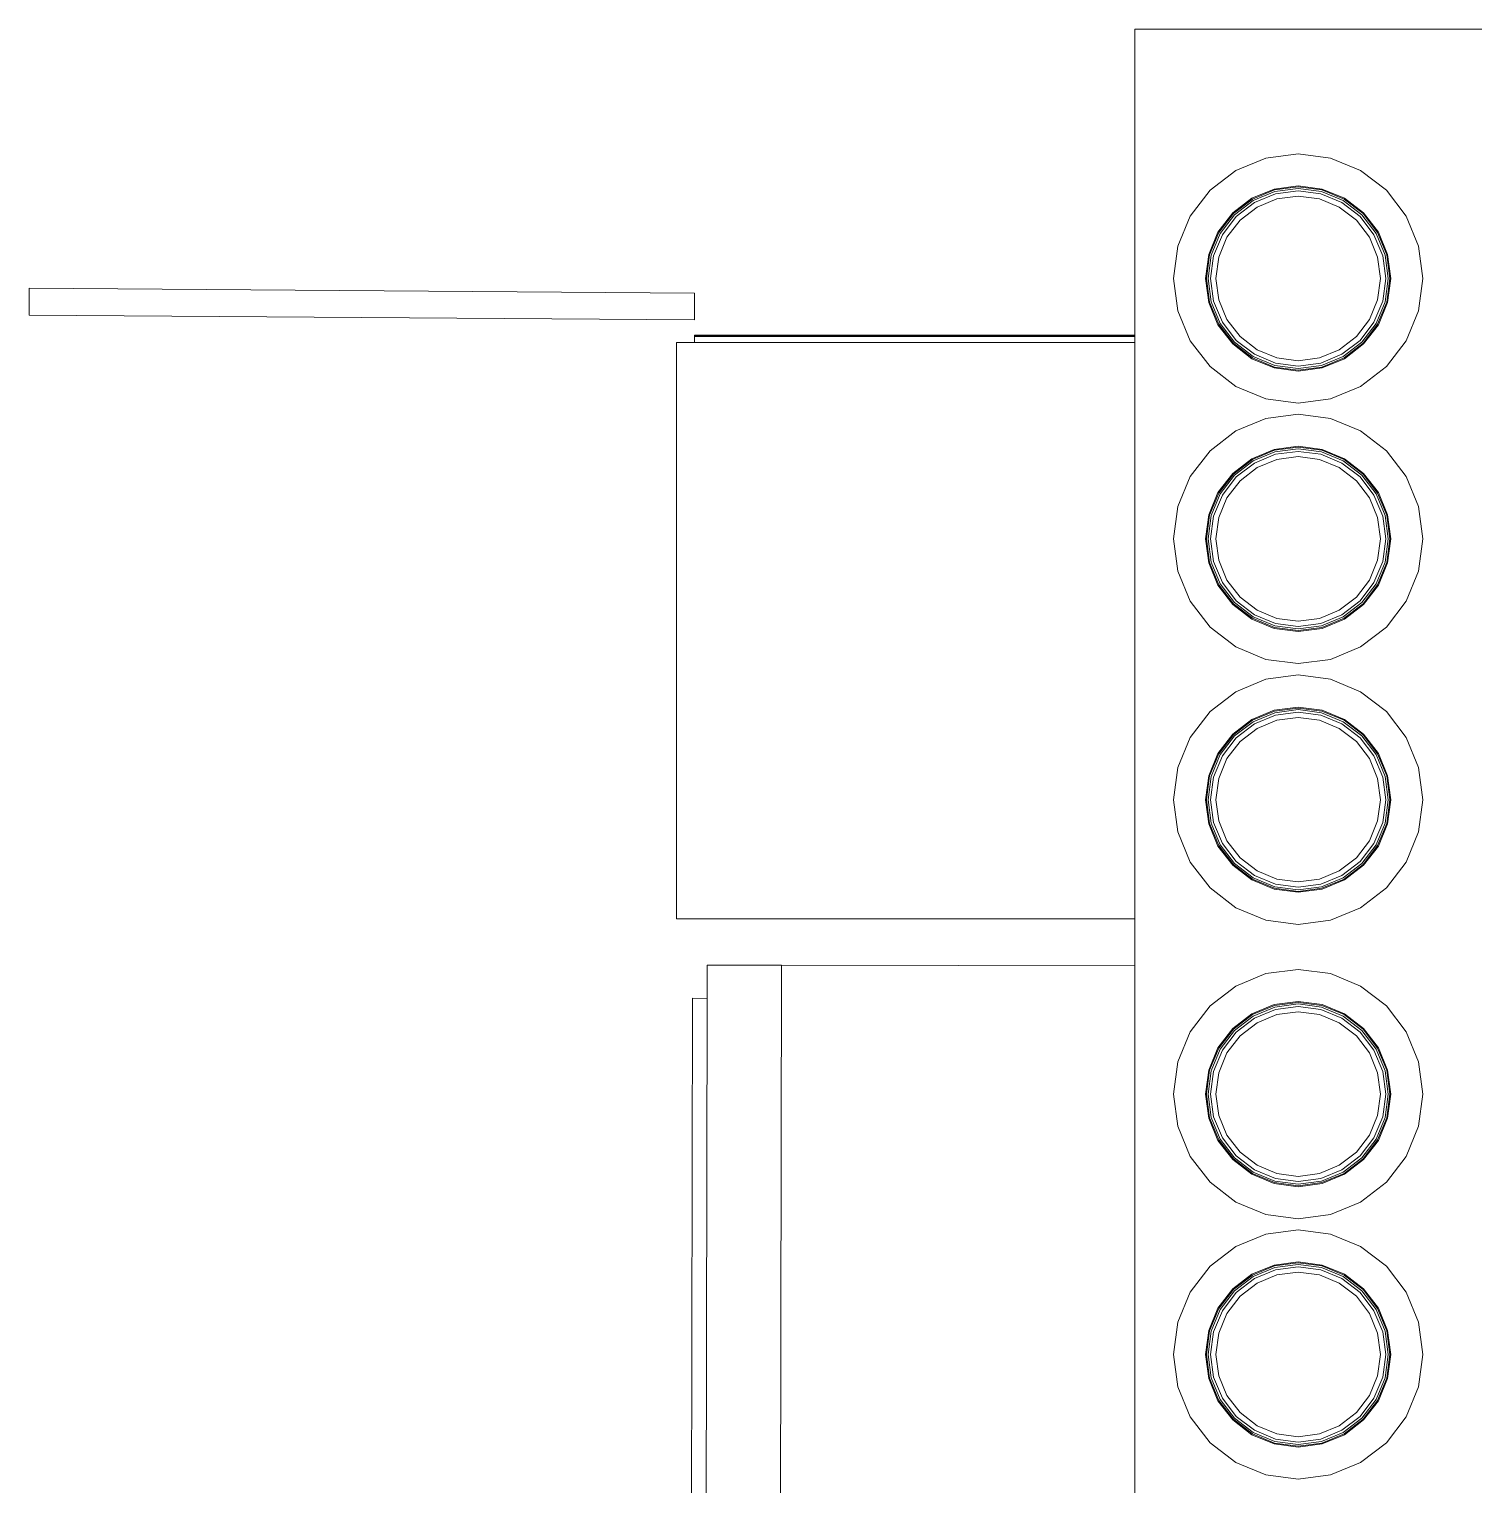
# Model space of a CAD drawing. Header units: millimetres. Extents: x 567392 to 582402, y 4512800 to 4518063.
# Drawn here: x 575510.2 to 575607.5, y 4513802.4 to 4513900.4 of the extents above; entities that cross this region are included whole.
import ezdxf

# ---------------------------------------------------------------- set-up
doc = ezdxf.new("R2010")
doc.units = ezdxf.units.MM
doc.layers.add('a_8', color=8, linetype='Continuous', lineweight=0)

# ---------------------------------------------------------------- blocks, each defined once
blk = doc.blocks.new('A$C4A613EE6')
for p, q in [((6161.17, -400), (6161.17, -110)), ((6307.29, -208.82), (6287.04, -217.21)), ((6329.02, -205.96), (6307.29, -208.82)), ((6350.74, -208.82), (6329.02, -205.96)), ((6370.99, -217.21), (6350.74, -208.82)), ((6482.59, -208.82), (6462.34, -217.21)), ((6504.32, -205.96), (6482.59, -208.82)), ((6526.04, -208.82), (6504.32, -205.96)), ((6546.29, -217.21), (6526.04, -208.82)), ((6658.15, -208.82), (6637.9, -217.21)), ((6679.88, -205.96), (6658.15, -208.82)), ((6701.6, -208.82), (6679.88, -205.96)), ((6721.85, -217.21), (6701.6, -208.82)), ((6856.29, -208.82), (6836.04, -217.21)), ((6878.02, -205.96), (6856.29, -208.82)), ((6899.74, -208.82), (6878.02, -205.96)), ((6919.99, -217.21), (6899.74, -208.82)), ((7031.59, -208.82), (7011.34, -217.21)), ((7053.32, -205.96), (7031.59, -208.82)), ((7075.04, -208.82), (7053.32, -205.96)), ((7095.29, -217.21), (7075.04, -208.82)), ((6287.04, -217.21), (6269.66, -230.55)), ((6388.38, -230.55), (6370.99, -217.21)), ((6462.34, -217.21), (6444.96, -230.55)), ((6563.68, -230.55), (6546.29, -217.21)), ((6637.9, -217.21), (6620.52, -230.55)), ((6739.24, -230.55), (6721.85, -217.21)), ((6836.04, -217.21), (6818.66, -230.55)), ((6937.38, -230.55), (6919.99, -217.21)), ((7011.34, -217.21), (6993.96, -230.55)), ((7112.68, -230.55), (7095.29, -217.21)), ((6269.66, -230.55), (6256.32, -247.94)), ((6312.88, -229.69), (6297.84, -235.92)), ((6313.04, -230.3), (6298.16, -236.46)), ((6313.32, -231.32), (6298.69, -237.38)), ((6313.76, -232.99), (6299.55, -238.88)), ((6329.02, -227.57), (6312.88, -229.69)), ((6329.02, -228.19), (6313.04, -230.3)), ((6329.02, -229.26), (6313.32, -231.32)), ((6329.02, -230.98), (6313.76, -232.99)), ((6329.02, -234.52), (6314.68, -236.41)), ((6345.15, -229.69), (6329.02, -227.57)), ((6344.99, -230.3), (6329.02, -228.19)), ((6344.71, -231.32), (6329.02, -229.26)), ((6344.27, -232.99), (6329.02, -230.98)), ((6343.35, -236.41), (6329.02, -234.52)), ((6358.48, -238.88), (6344.27, -232.99)), ((6359.34, -237.38), (6344.71, -231.32)), ((6359.88, -236.46), (6344.99, -230.3)), ((6360.19, -235.92), (6345.15, -229.69)), ((6401.72, -247.94), (6388.38, -230.55)), ((6444.96, -230.55), (6431.61, -247.94)), ((6488.18, -229.69), (6473.14, -235.92)), ((6488.34, -230.3), (6473.46, -236.46)), ((6488.62, -231.32), (6473.99, -237.38)), ((6489.06, -232.99), (6474.85, -238.88)), ((6504.32, -227.57), (6488.18, -229.69)), ((6504.32, -228.19), (6488.34, -230.3)), ((6504.32, -229.26), (6488.62, -231.32)), ((6504.32, -230.98), (6489.06, -232.99)), ((6504.32, -234.52), (6489.98, -236.41)), ((6520.45, -229.69), (6504.32, -227.57)), ((6520.29, -230.3), (6504.32, -228.19)), ((6520.01, -231.32), (6504.32, -229.26)), ((6519.57, -232.99), (6504.32, -230.98)), ((6518.65, -236.41), (6504.32, -234.52)), ((6533.78, -238.88), (6519.57, -232.99)), ((6534.64, -237.38), (6520.01, -231.32)), ((6535.18, -236.46), (6520.29, -230.3)), ((6535.49, -235.92), (6520.45, -229.69)), ((6577.02, -247.94), (6563.68, -230.55)), ((6620.52, -230.55), (6607.17, -247.94)), ((6663.74, -229.69), (6648.7, -235.92)), ((6663.9, -230.3), (6649.02, -236.46)), ((6664.18, -231.32), (6649.55, -237.38)), ((6664.62, -232.99), (6650.41, -238.88)), ((6679.88, -227.57), (6663.74, -229.69)), ((6679.88, -228.19), (6663.9, -230.3)), ((6679.88, -229.26), (6664.18, -231.32)), ((6679.88, -230.98), (6664.62, -232.99)), ((6679.88, -234.52), (6665.54, -236.41)), ((6696.01, -229.69), (6679.88, -227.57)), ((6695.85, -230.3), (6679.88, -228.19)), ((6695.57, -231.32), (6679.88, -229.26)), ((6695.13, -232.99), (6679.88, -230.98)), ((6694.21, -236.41), (6679.88, -234.52)), ((6709.34, -238.88), (6695.13, -232.99)), ((6710.2, -237.38), (6695.57, -231.32)), ((6710.74, -236.46), (6695.85, -230.3)), ((6711.05, -235.92), (6696.01, -229.69)), ((6752.58, -247.94), (6739.24, -230.55)), ((6818.66, -230.55), (6805.32, -247.94)), ((6861.88, -229.69), (6846.84, -235.92)), ((6862.04, -230.3), (6847.16, -236.46)), ((6862.32, -231.32), (6847.69, -237.38)), ((6862.76, -232.99), (6848.55, -238.88)), ((6878.02, -227.57), (6861.88, -229.69)), ((6878.02, -228.19), (6862.04, -230.3)), ((6878.02, -229.26), (6862.32, -231.32)), ((6878.02, -230.98), (6862.76, -232.99)), ((6878.02, -234.52), (6863.68, -236.41)), ((6894.15, -229.69), (6878.02, -227.57)), ((6893.99, -230.3), (6878.02, -228.19)), ((6893.71, -231.32), (6878.02, -229.26)), ((6893.27, -232.99), (6878.02, -230.98)), ((6892.35, -236.41), (6878.02, -234.52)), ((6907.48, -238.88), (6893.27, -232.99)), ((6908.34, -237.38), (6893.71, -231.32)), ((6908.88, -236.46), (6893.99, -230.3)), ((6909.19, -235.92), (6894.15, -229.69)), ((6950.72, -247.94), (6937.38, -230.55)), ((6993.96, -230.55), (6980.61, -247.94)), ((7037.18, -229.69), (7022.14, -235.92)), ((7037.34, -230.3), (7022.46, -236.46)), ((7037.62, -231.32), (7022.99, -237.38)), ((7038.06, -232.99), (7023.85, -238.88)), ((7053.32, -227.57), (7037.18, -229.69)), ((7053.32, -228.19), (7037.34, -230.3)), ((7053.32, -229.26), (7037.62, -231.32)), ((7053.32, -230.98), (7038.06, -232.99)), ((7053.32, -234.52), (7038.98, -236.41)), ((7069.45, -229.69), (7053.32, -227.57)), ((7069.29, -230.3), (7053.32, -228.19)), ((7069.01, -231.32), (7053.32, -229.26)), ((7068.57, -232.99), (7053.32, -230.98)), ((7067.65, -236.41), (7053.32, -234.52)), ((7082.78, -238.88), (7068.57, -232.99)), ((7083.64, -237.38), (7069.01, -231.32)), ((7084.18, -236.46), (7069.29, -230.3)), ((7084.49, -235.92), (7069.45, -229.69)), ((7126.02, -247.94), (7112.68, -230.55)), ((6297.84, -235.92), (6284.93, -245.83)), ((6298.16, -236.46), (6285.37, -246.27)), ((6298.69, -237.38), (6286.13, -247.02)), ((6299.55, -238.88), (6287.35, -248.24)), ((6301.32, -241.94), (6289.85, -250.74)), ((6314.68, -236.41), (6301.32, -241.94)), ((6356.71, -241.94), (6343.35, -236.41)), ((6368.19, -250.74), (6356.71, -241.94)), ((6370.69, -248.24), (6358.48, -238.88)), ((6371.91, -247.02), (6359.34, -237.38)), ((6372.66, -246.27), (6359.88, -236.46)), ((6373.1, -245.83), (6360.19, -235.92)), ((6473.14, -235.92), (6460.23, -245.83)), ((6473.46, -236.46), (6460.67, -246.27)), ((6473.99, -237.38), (6461.43, -247.02)), ((6474.85, -238.88), (6462.64, -248.24)), ((6476.62, -241.94), (6465.15, -250.74)), ((6489.98, -236.41), (6476.62, -241.94)), ((6532.01, -241.94), (6518.65, -236.41)), ((6543.48, -250.74), (6532.01, -241.94)), ((6545.99, -248.24), (6533.78, -238.88)), ((6547.21, -247.02), (6534.64, -237.38)), ((6547.96, -246.27), (6535.18, -236.46)), ((6548.4, -245.83), (6535.49, -235.92)), ((6648.7, -235.92), (6635.79, -245.83)), ((6649.02, -236.46), (6636.23, -246.27)), ((6649.55, -237.38), (6636.99, -247.02)), ((6650.41, -238.88), (6638.2, -248.24)), ((6652.18, -241.94), (6640.71, -250.74)), ((6665.54, -236.41), (6652.18, -241.94)), ((6707.57, -241.94), (6694.21, -236.41)), ((6719.04, -250.74), (6707.57, -241.94)), ((6721.55, -248.24), (6709.34, -238.88)), ((6722.77, -247.02), (6710.2, -237.38)), ((6723.52, -246.27), (6710.74, -236.46)), ((6723.96, -245.83), (6711.05, -235.92)), ((6846.84, -235.92), (6833.93, -245.83)), ((6847.16, -236.46), (6834.37, -246.27)), ((6847.69, -237.38), (6835.13, -247.02)), ((6848.55, -238.88), (6836.35, -248.24)), ((6850.32, -241.94), (6838.85, -250.74)), ((6863.68, -236.41), (6850.32, -241.94)), ((6905.71, -241.94), (6892.35, -236.41)), ((6917.19, -250.74), (6905.71, -241.94)), ((6919.69, -248.24), (6907.48, -238.88)), ((6920.91, -247.02), (6908.34, -237.38)), ((6921.66, -246.27), (6908.88, -236.46)), ((6922.1, -245.83), (6909.19, -235.92)), ((7022.14, -235.92), (7009.23, -245.83)), ((7022.46, -236.46), (7009.67, -246.27)), ((7022.99, -237.38), (7010.43, -247.02)), ((7023.85, -238.88), (7011.64, -248.24)), ((7025.62, -241.94), (7014.15, -250.74)), ((7038.98, -236.41), (7025.62, -241.94)), ((7081.01, -241.94), (7067.65, -236.41)), ((7092.48, -250.74), (7081.01, -241.94)), ((7094.99, -248.24), (7082.78, -238.88)), ((7096.21, -247.02), (7083.64, -237.38)), ((7096.96, -246.27), (7084.18, -236.46)), ((7097.4, -245.83), (7084.49, -235.92)), ((6256.32, -247.94), (6247.93, -268.18)), ((6284.93, -245.83), (6275.03, -258.74)), ((6285.37, -246.27), (6275.57, -259.05)), ((6286.13, -247.02), (6276.49, -259.58)), ((6287.35, -248.24), (6277.98, -260.45)), ((6289.85, -250.74), (6281.04, -262.21)), ((6376.99, -262.21), (6368.19, -250.74)), ((6380.05, -260.45), (6370.69, -248.24)), ((6381.55, -259.58), (6371.91, -247.02)), ((6382.47, -259.05), (6372.66, -246.27)), ((6383.01, -258.74), (6373.1, -245.83)), ((6410.1, -268.18), (6401.72, -247.94)), ((6431.61, -247.94), (6423.23, -268.18)), ((6460.23, -245.83), (6450.32, -258.74)), ((6460.67, -246.27), (6450.86, -259.05)), ((6461.43, -247.02), (6451.79, -259.58)), ((6462.64, -248.24), (6453.28, -260.45)), ((6465.15, -250.74), (6456.34, -262.21)), ((6552.29, -262.21), (6543.48, -250.74)), ((6555.35, -260.45), (6545.99, -248.24)), ((6556.85, -259.58), (6547.21, -247.02)), ((6557.77, -259.05), (6547.96, -246.27)), ((6558.31, -258.74), (6548.4, -245.83)), ((6585.4, -268.18), (6577.02, -247.94)), ((6607.17, -247.94), (6598.79, -268.18)), ((6635.79, -245.83), (6625.88, -258.74)), ((6636.23, -246.27), (6626.42, -259.05)), ((6636.99, -247.02), (6627.35, -259.58)), ((6638.2, -248.24), (6628.84, -260.45)), ((6640.71, -250.74), (6631.9, -262.21)), ((6727.85, -262.21), (6719.04, -250.74)), ((6730.91, -260.45), (6721.55, -248.24)), ((6732.41, -259.58), (6722.77, -247.02)), ((6733.33, -259.05), (6723.52, -246.27)), ((6733.87, -258.74), (6723.96, -245.83)), ((6760.96, -268.18), (6752.58, -247.94)), ((6805.32, -247.94), (6796.93, -268.18)), ((6833.93, -245.83), (6824.03, -258.74)), ((6834.37, -246.27), (6824.57, -259.05)), ((6835.13, -247.02), (6825.49, -259.58)), ((6836.35, -248.24), (6826.98, -260.45)), ((6838.85, -250.74), (6830.04, -262.21)), ((6925.99, -262.21), (6917.19, -250.74)), ((6929.05, -260.45), (6919.69, -248.24)), ((6930.55, -259.58), (6920.91, -247.02)), ((6931.47, -259.05), (6921.66, -246.27)), ((6932.01, -258.74), (6922.1, -245.83)), ((6959.1, -268.18), (6950.72, -247.94)), ((6980.61, -247.94), (6972.23, -268.18)), ((7009.23, -245.83), (6999.32, -258.74)), ((7009.67, -246.27), (6999.86, -259.05)), ((7010.43, -247.02), (7000.79, -259.58)), ((7011.64, -248.24), (7002.28, -260.45)), ((7014.15, -250.74), (7005.34, -262.21)), ((7101.29, -262.21), (7092.48, -250.74)), ((7104.35, -260.45), (7094.99, -248.24)), ((7105.85, -259.58), (7096.21, -247.02)), ((7106.77, -259.05), (7096.96, -246.27)), ((7107.31, -258.74), (7097.4, -245.83)), ((7134.4, -268.18), (7126.02, -247.94)), ((6275.03, -258.74), (6268.8, -273.78)), ((6275.57, -259.05), (6269.4, -273.94)), ((6276.49, -259.58), (6270.43, -274.21)), ((6277.98, -260.45), (6272.09, -274.66)), ((6281.04, -262.21), (6275.51, -275.57)), ((6382.52, -275.57), (6376.99, -262.21)), ((6385.94, -274.66), (6380.05, -260.45)), ((6387.61, -274.21), (6381.55, -259.58)), ((6388.63, -273.94), (6382.47, -259.05)), ((6389.23, -273.78), (6383.01, -258.74)), ((6450.32, -258.74), (6444.1, -273.78)), ((6450.86, -259.05), (6444.7, -273.94)), ((6451.79, -259.58), (6445.73, -274.21)), ((6453.28, -260.45), (6447.39, -274.66)), ((6456.34, -262.21), (6450.81, -275.57)), ((6557.82, -275.57), (6552.29, -262.21)), ((6561.24, -274.66), (6555.35, -260.45)), ((6562.9, -274.21), (6556.85, -259.58)), ((6563.93, -273.94), (6557.77, -259.05)), ((6564.53, -273.78), (6558.31, -258.74)), ((6625.88, -258.74), (6619.66, -273.78)), ((6626.42, -259.05), (6620.26, -273.94)), ((6627.35, -259.58), (6621.29, -274.21)), ((6628.84, -260.45), (6622.95, -274.66)), ((6631.9, -262.21), (6626.37, -275.57)), ((6733.38, -275.57), (6727.85, -262.21)), ((6736.8, -274.66), (6730.91, -260.45)), ((6738.46, -274.21), (6732.41, -259.58)), ((6739.49, -273.94), (6733.33, -259.05)), ((6740.09, -273.78), (6733.87, -258.74)), ((6824.03, -258.74), (6817.8, -273.78)), ((6824.57, -259.05), (6818.4, -273.94)), ((6825.49, -259.58), (6819.43, -274.21)), ((6826.98, -260.45), (6821.09, -274.66)), ((6830.04, -262.21), (6824.51, -275.57)), ((6931.52, -275.57), (6925.99, -262.21)), ((6934.94, -274.66), (6929.05, -260.45)), ((6936.61, -274.21), (6930.55, -259.58)), ((6937.63, -273.94), (6931.47, -259.05)), ((6938.23, -273.78), (6932.01, -258.74)), ((6999.32, -258.74), (6993.1, -273.78)), ((6999.86, -259.05), (6993.7, -273.94)), ((7000.79, -259.58), (6994.73, -274.21)), ((7002.28, -260.45), (6996.39, -274.66)), ((7005.34, -262.21), (6999.81, -275.57)), ((7106.82, -275.57), (7101.29, -262.21)), ((7110.24, -274.66), (7104.35, -260.45)), ((7111.9, -274.21), (7105.85, -259.58)), ((7112.93, -273.94), (7106.77, -259.05)), ((7113.53, -273.78), (7107.31, -258.74)), ((6247.93, -268.18), (6245.07, -289.91)), ((6268.8, -273.78), (6266.67, -289.91)), ((6269.4, -273.94), (6267.3, -289.91)), ((6270.43, -274.21), (6268.36, -289.91)), ((6389.67, -289.91), (6387.61, -274.21)), ((6390.74, -289.91), (6388.63, -273.94)), ((6391.36, -289.91), (6389.23, -273.78)), ((6412.96, -289.91), (6410.1, -268.18)), ((6423.23, -268.18), (6420.37, -289.91)), ((6444.1, -273.78), (6441.97, -289.91)), ((6444.7, -273.94), (6442.6, -289.91)), ((6445.73, -274.21), (6443.66, -289.91)), ((6564.97, -289.91), (6562.9, -274.21)), ((6566.03, -289.91), (6563.93, -273.94)), ((6566.66, -289.91), (6564.53, -273.78)), ((6588.26, -289.91), (6585.4, -268.18)), ((6598.79, -268.18), (6595.93, -289.91)), ((6619.66, -273.78), (6617.53, -289.91)), ((6620.26, -273.94), (6618.16, -289.91)), ((6621.29, -274.21), (6619.22, -289.91)), ((6740.53, -289.91), (6738.46, -274.21)), ((6741.59, -289.91), (6739.49, -273.94)), ((6742.22, -289.91), (6740.09, -273.78)), ((6763.82, -289.91), (6760.96, -268.18)), ((6796.93, -268.18), (6794.07, -289.91)), ((6817.8, -273.78), (6815.67, -289.91)), ((6818.4, -273.94), (6816.3, -289.91)), ((6819.43, -274.21), (6817.36, -289.91)), ((6938.67, -289.91), (6936.61, -274.21)), ((6939.74, -289.91), (6937.63, -273.94)), ((6940.36, -289.91), (6938.23, -273.78)), ((6961.96, -289.91), (6959.1, -268.18)), ((6972.23, -268.18), (6969.37, -289.91)), ((6993.1, -273.78), (6990.97, -289.91)), ((6993.7, -273.94), (6991.6, -289.91)), ((6994.73, -274.21), (6992.66, -289.91)), ((7113.97, -289.91), (7111.9, -274.21)), ((7115.03, -289.91), (7112.93, -273.94)), ((7115.66, -289.91), (7113.53, -273.78)), ((7137.26, -289.91), (7134.4, -268.18)), ((6272.09, -274.66), (6270.08, -289.91)), ((6275.51, -275.57), (6273.62, -289.91)), ((6384.41, -289.91), (6382.52, -275.57)), ((6387.95, -289.91), (6385.94, -274.66)), ((6447.39, -274.66), (6445.38, -289.91)), ((6450.81, -275.57), (6448.92, -289.91)), ((6559.71, -289.91), (6557.82, -275.57)), ((6563.25, -289.91), (6561.24, -274.66)), ((6622.95, -274.66), (6620.94, -289.91)), ((6626.37, -275.57), (6624.48, -289.91)), ((6735.27, -289.91), (6733.38, -275.57)), ((6738.81, -289.91), (6736.8, -274.66)), ((6821.09, -274.66), (6819.08, -289.91)), ((6824.51, -275.57), (6822.62, -289.91)), ((6933.41, -289.91), (6931.52, -275.57)), ((6936.95, -289.91), (6934.94, -274.66)), ((6996.39, -274.66), (6994.38, -289.91)), ((6999.81, -275.57), (6997.92, -289.91)), ((7108.71, -289.91), (7106.82, -275.57)), ((7112.25, -289.91), (7110.24, -274.66)), ((6245.07, -289.91), (6247.93, -311.64)), ((6266.67, -289.91), (6268.8, -306.05)), ((6267.3, -289.91), (6269.4, -305.89)), ((6268.36, -289.91), (6270.43, -305.61)), ((6270.08, -289.91), (6272.09, -305.16)), ((6273.62, -289.91), (6275.51, -304.25)), ((6382.52, -304.25), (6384.41, -289.91)), ((6385.94, -305.16), (6387.95, -289.91)), ((6387.61, -305.61), (6389.67, -289.91)), ((6388.63, -305.89), (6390.74, -289.91)), ((6389.23, -306.05), (6391.36, -289.91)), ((6410.1, -311.64), (6412.96, -289.91)), ((6420.37, -289.91), (6423.23, -311.64)), ((6441.97, -289.91), (6444.1, -306.05)), ((6442.6, -289.91), (6444.7, -305.89)), ((6443.66, -289.91), (6445.73, -305.61)), ((6445.38, -289.91), (6447.39, -305.16)), ((6448.92, -289.91), (6450.81, -304.25)), ((6557.82, -304.25), (6559.71, -289.91)), ((6561.24, -305.16), (6563.25, -289.91)), ((6562.9, -305.61), (6564.97, -289.91)), ((6563.93, -305.89), (6566.03, -289.91)), ((6564.53, -306.05), (6566.66, -289.91)), ((6585.4, -311.64), (6588.26, -289.91)), ((6595.93, -289.91), (6598.79, -311.64)), ((6617.53, -289.91), (6619.66, -306.05)), ((6618.16, -289.91), (6620.26, -305.89)), ((6619.22, -289.91), (6621.29, -305.61)), ((6620.94, -289.91), (6622.95, -305.16)), ((6624.48, -289.91), (6626.37, -304.25)), ((6733.38, -304.25), (6735.27, -289.91)), ((6736.8, -305.16), (6738.81, -289.91)), ((6738.46, -305.61), (6740.53, -289.91)), ((6739.49, -305.89), (6741.59, -289.91)), ((6740.09, -306.05), (6742.22, -289.91)), ((6760.96, -311.64), (6763.82, -289.91)), ((6794.07, -289.91), (6796.93, -311.64)), ((6815.67, -289.91), (6817.8, -306.05)), ((6816.3, -289.91), (6818.4, -305.89)), ((6817.36, -289.91), (6819.43, -305.61)), ((6819.08, -289.91), (6821.09, -305.16)), ((6822.62, -289.91), (6824.51, -304.25)), ((6931.52, -304.25), (6933.41, -289.91)), ((6934.94, -305.16), (6936.95, -289.91)), ((6936.61, -305.61), (6938.67, -289.91)), ((6937.63, -305.89), (6939.74, -289.91)), ((6938.23, -306.05), (6940.36, -289.91)), ((6959.1, -311.64), (6961.96, -289.91)), ((6969.37, -289.91), (6972.23, -311.64)), ((6990.97, -289.91), (6993.1, -306.05)), ((6991.6, -289.91), (6993.7, -305.89)), ((6992.66, -289.91), (6994.73, -305.61)), ((6994.38, -289.91), (6996.39, -305.16)), ((6997.92, -289.91), (6999.81, -304.25)), ((7106.82, -304.25), (7108.71, -289.91)), ((7110.24, -305.16), (7112.25, -289.91)), ((7111.9, -305.61), (7113.97, -289.91)), ((7112.93, -305.89), (7115.03, -289.91)), ((7113.53, -306.05), (7115.66, -289.91)), ((7134.4, -311.64), (7137.26, -289.91)), ((6247.93, -311.64), (6256.32, -331.89)), ((6268.8, -306.05), (6275.03, -321.08)), ((6269.4, -305.89), (6275.57, -320.77)), ((6270.43, -305.61), (6276.49, -320.24)), ((6272.09, -305.16), (6277.98, -319.38)), ((6275.51, -304.25), (6281.04, -317.61)), ((6376.99, -317.61), (6382.52, -304.25)), ((6380.05, -319.38), (6385.94, -305.16)), ((6381.55, -320.24), (6387.61, -305.61)), ((6382.47, -320.77), (6388.63, -305.89)), ((6383.01, -321.08), (6389.23, -306.05)), ((6401.72, -331.89), (6410.1, -311.64)), ((6423.23, -311.64), (6431.61, -331.89)), ((6444.1, -306.05), (6450.32, -321.08)), ((6444.7, -305.89), (6450.86, -320.77)), ((6445.73, -305.61), (6451.79, -320.24)), ((6447.39, -305.16), (6453.28, -319.38)), ((6450.81, -304.25), (6456.34, -317.61)), ((6552.29, -317.61), (6557.82, -304.25)), ((6555.35, -319.38), (6561.24, -305.16)), ((6556.85, -320.24), (6562.9, -305.61)), ((6557.77, -320.77), (6563.93, -305.89)), ((6558.31, -321.08), (6564.53, -306.05)), ((6577.02, -331.89), (6585.4, -311.64)), ((6598.79, -311.64), (6607.17, -331.89)), ((6619.66, -306.05), (6625.88, -321.08)), ((6620.26, -305.89), (6626.42, -320.77)), ((6621.29, -305.61), (6627.35, -320.24)), ((6622.95, -305.16), (6628.84, -319.38)), ((6626.37, -304.25), (6631.9, -317.61)), ((6727.85, -317.61), (6733.38, -304.25)), ((6730.91, -319.38), (6736.8, -305.16)), ((6732.41, -320.24), (6738.46, -305.61)), ((6733.33, -320.77), (6739.49, -305.89)), ((6733.87, -321.08), (6740.09, -306.05)), ((6752.58, -331.89), (6760.96, -311.64)), ((6796.93, -311.64), (6805.32, -331.89)), ((6817.8, -306.05), (6824.03, -321.08)), ((6818.4, -305.89), (6824.57, -320.77)), ((6819.43, -305.61), (6825.49, -320.24)), ((6821.09, -305.16), (6826.98, -319.38)), ((6824.51, -304.25), (6830.04, -317.61)), ((6925.99, -317.61), (6931.52, -304.25)), ((6929.05, -319.38), (6934.94, -305.16)), ((6930.55, -320.24), (6936.61, -305.61)), ((6931.47, -320.77), (6937.63, -305.89)), ((6932.01, -321.08), (6938.23, -306.05)), ((6950.72, -331.89), (6959.1, -311.64)), ((6972.23, -311.64), (6980.61, -331.89)), ((6993.1, -306.05), (6999.32, -321.08)), ((6993.7, -305.89), (6999.86, -320.77)), ((6994.73, -305.61), (7000.79, -320.24)), ((6996.39, -305.16), (7002.28, -319.38)), ((6999.81, -304.25), (7005.34, -317.61)), ((7101.29, -317.61), (7106.82, -304.25)), ((7104.35, -319.38), (7110.24, -305.16)), ((7105.85, -320.24), (7111.9, -305.61)), ((7106.77, -320.77), (7112.93, -305.89)), ((7107.31, -321.08), (7113.53, -306.05)), ((7126.02, -331.89), (7134.4, -311.64)), ((6275.03, -321.08), (6284.93, -333.99)), ((6275.57, -320.77), (6285.37, -333.55)), ((6276.49, -320.24), (6286.13, -332.8)), ((6277.98, -319.38), (6287.35, -331.58)), ((6281.04, -317.61), (6289.85, -329.08)), ((6368.19, -329.08), (6376.99, -317.61)), ((6370.69, -331.58), (6380.05, -319.38)), ((6371.91, -332.8), (6381.55, -320.24)), ((6372.66, -333.55), (6382.47, -320.77)), ((6373.1, -333.99), (6383.01, -321.08)), ((6450.32, -321.08), (6460.23, -333.99)), ((6450.86, -320.77), (6460.67, -333.55)), ((6451.79, -320.24), (6461.43, -332.8)), ((6453.28, -319.38), (6462.64, -331.58)), ((6456.34, -317.61), (6465.15, -329.08)), ((6543.48, -329.08), (6552.29, -317.61)), ((6545.99, -331.58), (6555.35, -319.38)), ((6547.21, -332.8), (6556.85, -320.24)), ((6547.96, -333.55), (6557.77, -320.77)), ((6548.4, -333.99), (6558.31, -321.08)), ((6625.88, -321.08), (6635.79, -333.99)), ((6626.42, -320.77), (6636.23, -333.55)), ((6627.35, -320.24), (6636.99, -332.8)), ((6628.84, -319.38), (6638.2, -331.58)), ((6631.9, -317.61), (6640.71, -329.08)), ((6719.04, -329.08), (6727.85, -317.61)), ((6721.55, -331.58), (6730.91, -319.38)), ((6722.77, -332.8), (6732.41, -320.24)), ((6723.52, -333.55), (6733.33, -320.77)), ((6723.96, -333.99), (6733.87, -321.08)), ((6824.03, -321.08), (6833.93, -333.99)), ((6824.57, -320.77), (6834.37, -333.55)), ((6825.49, -320.24), (6835.13, -332.8)), ((6826.98, -319.38), (6836.35, -331.58)), ((6830.04, -317.61), (6838.85, -329.08)), ((6917.19, -329.08), (6925.99, -317.61)), ((6919.69, -331.58), (6929.05, -319.38)), ((6920.91, -332.8), (6930.55, -320.24)), ((6921.66, -333.55), (6931.47, -320.77)), ((6922.1, -333.99), (6932.01, -321.08)), ((6999.32, -321.08), (7009.23, -333.99)), ((6999.86, -320.77), (7009.67, -333.55)), ((7000.79, -320.24), (7010.43, -332.8)), ((7002.28, -319.38), (7011.64, -331.58)), ((7005.34, -317.61), (7014.15, -329.08)), ((7092.48, -329.08), (7101.29, -317.61)), ((7094.99, -331.58), (7104.35, -319.38)), ((7096.21, -332.8), (7105.85, -320.24)), ((7096.96, -333.55), (7106.77, -320.77)), ((7097.4, -333.99), (7107.31, -321.08)), ((6256.32, -331.89), (6269.66, -349.27)), ((6286.13, -332.8), (6298.69, -342.44)), ((6287.35, -331.58), (6299.55, -340.95)), ((6289.85, -329.08), (6301.32, -337.88)), ((6356.71, -337.88), (6368.19, -329.08)), ((6358.48, -340.95), (6370.69, -331.58)), ((6359.34, -342.44), (6371.91, -332.8)), ((6388.38, -349.27), (6401.72, -331.89)), ((6431.61, -331.89), (6444.96, -349.27)), ((6461.43, -332.8), (6473.99, -342.44)), ((6462.64, -331.58), (6474.85, -340.95)), ((6465.15, -329.08), (6476.62, -337.88)), ((6532.01, -337.88), (6543.48, -329.08)), ((6533.78, -340.95), (6545.99, -331.58)), ((6534.64, -342.44), (6547.21, -332.8)), ((6563.68, -349.27), (6577.02, -331.89)), ((6607.17, -331.89), (6620.52, -349.27)), ((6636.99, -332.8), (6649.55, -342.44)), ((6638.2, -331.58), (6650.41, -340.95)), ((6640.71, -329.08), (6652.18, -337.88)), ((6707.57, -337.88), (6719.04, -329.08)), ((6709.34, -340.95), (6721.55, -331.58)), ((6710.2, -342.44), (6722.77, -332.8)), ((6739.24, -349.27), (6752.58, -331.89)), ((6805.32, -331.89), (6818.66, -349.27)), ((6835.13, -332.8), (6847.69, -342.44)), ((6836.35, -331.58), (6848.55, -340.95)), ((6838.85, -329.08), (6850.32, -337.88)), ((6905.71, -337.88), (6917.19, -329.08)), ((6907.48, -340.95), (6919.69, -331.58)), ((6908.34, -342.44), (6920.91, -332.8)), ((6937.38, -349.27), (6950.72, -331.89)), ((6980.61, -331.89), (6993.96, -349.27)), ((7010.43, -332.8), (7022.99, -342.44)), ((7011.64, -331.58), (7023.85, -340.95)), ((7014.15, -329.08), (7025.62, -337.88)), ((7081.01, -337.88), (7092.48, -329.08)), ((7082.78, -340.95), (7094.99, -331.58)), ((7083.64, -342.44), (7096.21, -332.8)), ((7112.68, -349.27), (7126.02, -331.89)), ((6284.93, -333.99), (6297.84, -343.9)), ((6285.37, -333.55), (6298.16, -343.36)), ((6298.69, -342.44), (6313.32, -348.5)), ((6299.55, -340.95), (6313.76, -346.83)), ((6301.32, -337.88), (6314.68, -343.42)), ((6343.35, -343.42), (6356.71, -337.88)), ((6344.27, -346.83), (6358.48, -340.95)), ((6344.71, -348.5), (6359.34, -342.44)), ((6359.88, -343.36), (6372.66, -333.55)), ((6360.19, -343.9), (6373.1, -333.99)), ((6460.23, -333.99), (6473.14, -343.9)), ((6460.67, -333.55), (6473.46, -343.36)), ((6473.99, -342.44), (6488.62, -348.5)), ((6474.85, -340.95), (6489.06, -346.83)), ((6476.62, -337.88), (6489.98, -343.42)), ((6518.65, -343.42), (6532.01, -337.88)), ((6519.57, -346.83), (6533.78, -340.95)), ((6520.01, -348.5), (6534.64, -342.44)), ((6535.18, -343.36), (6547.96, -333.55)), ((6535.49, -343.9), (6548.4, -333.99)), ((6635.79, -333.99), (6648.7, -343.9)), ((6636.23, -333.55), (6649.02, -343.36)), ((6649.55, -342.44), (6664.18, -348.5)), ((6650.41, -340.95), (6664.62, -346.83)), ((6652.18, -337.88), (6665.54, -343.42)), ((6694.21, -343.42), (6707.57, -337.88)), ((6695.13, -346.83), (6709.34, -340.95)), ((6695.57, -348.5), (6710.2, -342.44)), ((6710.74, -343.36), (6723.52, -333.55)), ((6711.05, -343.9), (6723.96, -333.99)), ((6833.93, -333.99), (6846.84, -343.9)), ((6834.37, -333.55), (6847.16, -343.36)), ((6847.69, -342.44), (6862.32, -348.5)), ((6848.55, -340.95), (6862.76, -346.83)), ((6850.32, -337.88), (6863.68, -343.42)), ((6892.35, -343.42), (6905.71, -337.88)), ((6893.27, -346.83), (6907.48, -340.95)), ((6893.71, -348.5), (6908.34, -342.44)), ((6908.88, -343.36), (6921.66, -333.55)), ((6909.19, -343.9), (6922.1, -333.99)), ((7009.23, -333.99), (7022.14, -343.9)), ((7009.67, -333.55), (7022.46, -343.36)), ((7022.99, -342.44), (7037.62, -348.5)), ((7023.85, -340.95), (7038.06, -346.83)), ((7025.62, -337.88), (7038.98, -343.42)), ((7067.65, -343.42), (7081.01, -337.88)), ((7068.57, -346.83), (7082.78, -340.95)), ((7069.01, -348.5), (7083.64, -342.44)), ((7084.18, -343.36), (7096.96, -333.55)), ((7084.49, -343.9), (7097.4, -333.99)), ((6269.66, -349.27), (6287.04, -362.61)), ((6297.84, -343.9), (6312.88, -350.13)), ((6298.16, -343.36), (6313.04, -349.53)), ((6312.88, -350.13), (6329.02, -352.25)), ((6313.04, -349.53), (6329.02, -351.63)), ((6313.32, -348.5), (6329.02, -350.57)), ((6313.76, -346.83), (6329.02, -348.84)), ((6314.68, -343.42), (6329.02, -345.31)), ((6329.02, -345.31), (6343.35, -343.42)), ((6329.02, -348.84), (6344.27, -346.83)), ((6329.02, -350.57), (6344.71, -348.5)), ((6329.02, -351.63), (6344.99, -349.53)), ((6329.02, -352.25), (6345.15, -350.13)), ((6344.99, -349.53), (6359.88, -343.36)), ((6345.15, -350.13), (6360.19, -343.9)), ((6370.99, -362.61), (6388.38, -349.27)), ((6444.96, -349.27), (6462.34, -362.61)), ((6473.14, -343.9), (6488.18, -350.13)), ((6473.46, -343.36), (6488.34, -349.53)), ((6488.18, -350.13), (6504.32, -352.25)), ((6488.34, -349.53), (6504.32, -351.63)), ((6488.62, -348.5), (6504.32, -350.57)), ((6489.06, -346.83), (6504.32, -348.84)), ((6489.98, -343.42), (6504.32, -345.31)), ((6504.32, -345.31), (6518.65, -343.42)), ((6504.32, -348.84), (6519.57, -346.83)), ((6504.32, -350.57), (6520.01, -348.5)), ((6504.32, -351.63), (6520.29, -349.53)), ((6504.32, -352.25), (6520.45, -350.13)), ((6520.29, -349.53), (6535.18, -343.36)), ((6520.45, -350.13), (6535.49, -343.9)), ((6546.29, -362.61), (6563.68, -349.27)), ((6620.52, -349.27), (6637.9, -362.61)), ((6648.7, -343.9), (6663.74, -350.13)), ((6649.02, -343.36), (6663.9, -349.53)), ((6663.74, -350.13), (6679.88, -352.25)), ((6663.9, -349.53), (6679.88, -351.63)), ((6664.18, -348.5), (6679.88, -350.57)), ((6664.62, -346.83), (6679.88, -348.84)), ((6665.54, -343.42), (6679.88, -345.31)), ((6679.88, -345.31), (6694.21, -343.42)), ((6679.88, -348.84), (6695.13, -346.83)), ((6679.88, -350.57), (6695.57, -348.5)), ((6679.88, -351.63), (6695.85, -349.53)), ((6679.88, -352.25), (6696.01, -350.13)), ((6695.85, -349.53), (6710.74, -343.36)), ((6696.01, -350.13), (6711.05, -343.9)), ((6721.85, -362.61), (6739.24, -349.27)), ((6818.66, -349.27), (6836.04, -362.61)), ((6846.84, -343.9), (6861.88, -350.13)), ((6847.16, -343.36), (6862.04, -349.53)), ((6861.88, -350.13), (6878.02, -352.25)), ((6862.04, -349.53), (6878.02, -351.63)), ((6862.32, -348.5), (6878.02, -350.57)), ((6862.76, -346.83), (6878.02, -348.84)), ((6863.68, -343.42), (6878.02, -345.31)), ((6878.02, -345.31), (6892.35, -343.42)), ((6878.02, -348.84), (6893.27, -346.83)), ((6878.02, -350.57), (6893.71, -348.5)), ((6878.02, -351.63), (6893.99, -349.53)), ((6878.02, -352.25), (6894.15, -350.13)), ((6893.99, -349.53), (6908.88, -343.36)), ((6894.15, -350.13), (6909.19, -343.9)), ((6919.99, -362.61), (6937.38, -349.27)), ((6993.96, -349.27), (7011.34, -362.61)), ((7022.14, -343.9), (7037.18, -350.13)), ((7022.46, -343.36), (7037.34, -349.53)), ((7037.18, -350.13), (7053.32, -352.25)), ((7037.34, -349.53), (7053.32, -351.63)), ((7037.62, -348.5), (7053.32, -350.57)), ((7038.06, -346.83), (7053.32, -348.84)), ((7038.98, -343.42), (7053.32, -345.31)), ((7053.32, -345.31), (7067.65, -343.42)), ((7053.32, -348.84), (7068.57, -346.83)), ((7053.32, -350.57), (7069.01, -348.5)), ((7053.32, -351.63), (7069.29, -349.53)), ((7053.32, -352.25), (7069.45, -350.13)), ((7069.29, -349.53), (7084.18, -343.36)), ((7069.45, -350.13), (7084.49, -343.9)), ((7095.29, -362.61), (7112.68, -349.27)), ((6287.04, -362.61), (6307.29, -371)), ((6307.29, -371), (6329.02, -373.86)), ((6329.02, -373.86), (6350.74, -371)), ((6350.74, -371), (6370.99, -362.61)), ((6462.34, -362.61), (6482.59, -371)), ((6482.59, -371), (6504.32, -373.86)), ((6504.32, -373.86), (6526.04, -371)), ((6526.04, -371), (6546.29, -362.61)), ((6637.9, -362.61), (6658.15, -371)), ((6658.15, -371), (6679.88, -373.86)), ((6679.88, -373.86), (6701.6, -371)), ((6701.6, -371), (6721.85, -362.61)), ((6836.04, -362.61), (6856.29, -371)), ((6856.29, -371), (6878.02, -373.86)), ((6878.02, -373.86), (6899.74, -371)), ((6899.74, -371), (6919.99, -362.61)), ((7011.34, -362.61), (7031.59, -371)), ((7031.59, -371), (7053.32, -373.86)), ((7053.32, -373.86), (7075.04, -371)), ((7075.04, -371), (7095.29, -362.61)), ((6161.17, -400), (6367.08, -400)), ((6367.08, -696.4), (6367.08, -400)), ((6367.08, -400), (6367.36, -400)), ((6367.36, -696.4), (6367.36, -400)), ((6367.36, -400), (6367.63, -400)), ((6367.63, -696.4), (6367.63, -400)), ((6367.63, -400), (6367.9, -400)), ((6367.9, -696.4), (6367.9, -400)), ((6367.9, -400), (6368.17, -400)), ((6368.17, -696.4), (6368.17, -400)), ((6368.17, -400), (6372.17, -400)), ((6372.17, -696.4), (6372.17, -400)), ((6372.17, -400), (6760.11, -400)), ((6760.11, -400), (6791.78, -400)), ((6760.11, -400), (6760.11, -708.42)), ((6791.34, -637.77), (6791.78, -400)), ((6791.78, -400), (7395.04, -400)), ((6791.34, -637.77), (6791.32, -647.77)), ((6791.34, -637.77), (7394.59, -638.89)), ((6791.32, -647.77), (6791.27, -677.77)), ((6791.53, -647.77), (6791.32, -647.77)), ((6791.25, -687.77), (6791.27, -677.77)), ((6791.48, -677.77), (6791.27, -677.77)), ((6791.25, -687.77), (6813.59, -687.81)), ((6813.57, -697.81), (6813.59, -687.81)), ((7372.16, -688.85), (6813.59, -687.81)), ((6338.97, -696.26), (6335.64, -1144.21)), ((6356.97, -696.4), (6338.97, -696.26)), ((6356.97, -696.4), (6353.64, -1144.35)), ((6367.36, -696.4), (6367.08, -696.4)), ((6367.63, -696.4), (6367.36, -696.4)), ((6367.9, -696.4), (6367.63, -696.4)), ((6368.17, -696.4), (6367.9, -696.4)), ((6372.17, -696.4), (6368.17, -696.4)), ((6372.17, -696.4), (6372.17, -708.42)), ((7372.14, -698.86), (6813.57, -697.81)), ((6372.17, -708.42), (6760.11, -708.42)), ((6353.64, -1144.35), (6335.64, -1144.21))]:
    blk.add_line(p, q)

msp = doc.modelspace()

# ---------------------------------------------------------------- block references
at = {"layer": 'a_8', "xscale": 0.09999999999999998, "yscale": 0.09999999999999998, "zscale": 0.09999999999999998, "rotation": 270}
msp.add_blockref('A$C4A613EE6', (575624.65, 4514516.52), dxfattribs=at)

doc.saveas('drawing.dxf')
